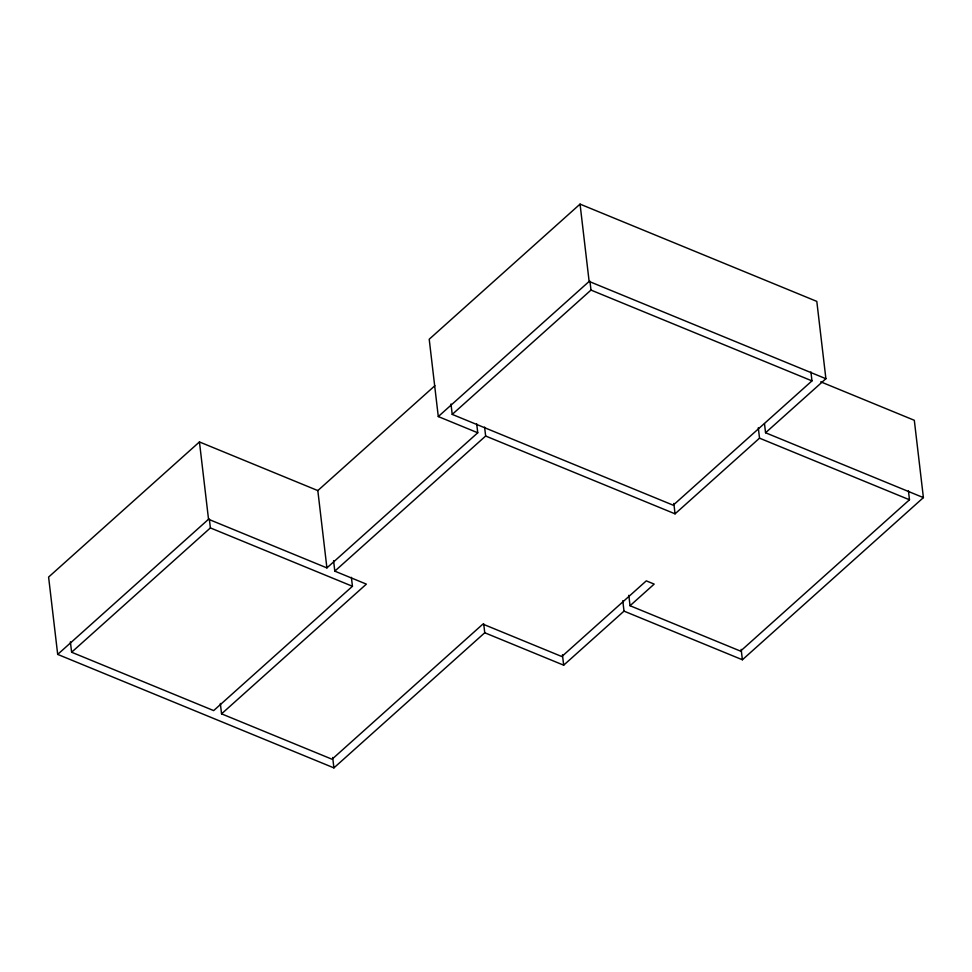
<?xml version="1.0" encoding="UTF-8"?>
<svg xmlns="http://www.w3.org/2000/svg" width="972" height="972" viewBox="0 0 972 972"><rect width="100%" height="100%" fill="white"/><g stroke="black" fill="none" stroke-linecap="round" stroke-linejoin="round"><path stroke-width="1.46" d="M199.442 441.944L208.53 519.267L326.908 567.903L317.82 490.581L199.442 441.944L48.6 577.076L57.688 654.399L333.906 767.88L484.749 632.76L483.704 623.83M57.688 654.399L208.53 519.267M351.39 577.356L352.447 586.286L213.67 710.593L71.612 652.236L210.389 527.918L209.332 518.999M622.785 600.72L624.012 611.133L742.389 659.769L923.4 497.615L765.559 432.759L825.896 378.716L816.808 301.393L580.053 204.12L429.211 339.24L438.287 416.563L477.75 432.783L326.908 567.903M317.82 490.581L434.897 385.714M438.287 416.563L589.129 281.443L580.053 204.12M810.927 371.948L811.972 380.878L673.195 505.197L452.223 414.4L590.988 290.081L589.943 281.163M908.431 490.86L909.476 499.778L740.53 651.119L630.038 605.726L654.18 584.099L646.283 580.867L561.816 656.537L482.89 624.109L332.047 759.229L221.555 713.837L366.371 584.123L334.805 571.147L485.648 436.027L484.591 427.097M485.648 436.027L675.054 513.836L759.521 438.165L758.306 427.765M484.749 632.76L563.675 665.176L624.012 611.133M589.129 281.443L825.896 378.716M820.733 381.838L914.312 420.293L923.4 497.615M590.988 290.081L811.972 380.878M759.521 438.165L909.476 499.778M210.389 527.918L352.447 586.286M764.514 423.841L765.559 432.759M741.162 649.357L742.389 659.769M673.827 503.435L675.054 513.836M628.823 595.314L630.038 605.726M562.448 654.776L563.675 665.176M476.705 423.853L477.75 432.783M450.996 404L452.223 414.4M333.578 560.735L334.805 571.147M332.679 757.48L333.906 767.88M220.34 703.436L221.555 713.837M70.385 641.824L71.612 652.236"/></g></svg>
